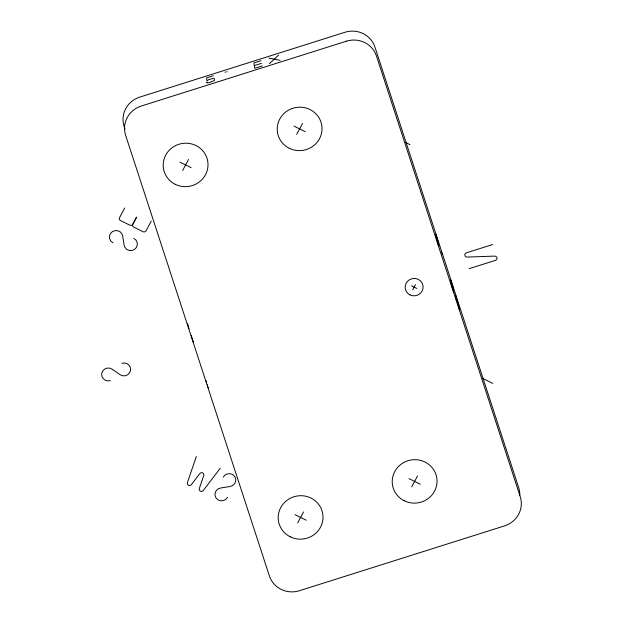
<?xml version="1.0" encoding="UTF-8"?>
<svg xmlns="http://www.w3.org/2000/svg" width="623" height="623" viewBox="0 0 623 623"><rect width="100%" height="100%" fill="white"/><g stroke="black" fill="none" stroke-linecap="round" stroke-linejoin="round"><path stroke-width="0.93" d="M196.307 456.55L187.375 482.685A2.274 2.196 -9.6 0 0 191.347 484.647L199.788 473.55A2.274 2.196 -9.6 0 1 203.768 475.513L199.298 488.58A2.274 2.196 -9.6 0 0 203.277 490.542L220.16 468.34M124.74 207.95L119.561 217.645A2.243 2.173 -9.6 0 0 120.519 220.565L129.755 225.129A2.243 2.173 -9.6 0 0 132.777 224.171L136.616 217.092L132.863 224.218A2.243 2.173 -9.6 0 0 133.813 227.138L143.049 231.701A2.243 2.173 -9.6 0 0 146.07 230.744L151.249 221.056M182.671 170.414L188.528 159.457M296.688 134.381L302.544 123.416M412.753 289.718L415.51 284.547M297.685 522.915L303.541 511.95M411.702 486.882L417.558 475.917M269.362 63.71L278.606 55.143M213.362 75.765L206.525 77.93L207.038 80.982L208.549 79.682L213.354 78.358L214.421 78.654L214.468 80.492L208.985 82.703L207.163 82.773L206.813 82.314L207.163 82.773M260.951 60.735L253.88 62.97L254.784 68.32L262.454 65.89M254.324 65.61L261.395 63.375M492.692 244.512L466.323 252.845A2.243 2.173 -9.6 0 0 467.094 257.081L494.724 256.1A2.251 2.173 -9.6 0 1 495.495 260.336L469.127 268.669M269.05 58.165L280.109 60.314M405.83 142.597L409.973 144.645M293.994 126.119L305.247 131.679M179.977 162.159L191.222 167.712M411.484 285.825L416.787 288.441M482.661 378.387L492.809 383.402M409.007 478.62L420.252 484.18M294.983 514.653L306.236 520.213M456.176 299.499L458.473 303.954M208.082 387.148L208.37 387.95M437.907 240.922L435.75 234.31L438.81 246.023L436.334 238.15L436.505 238.944M452.905 286.899L450.678 280.07L451.582 285.42L454.003 292.833M451.122 282.71L453.349 289.547M125.013 129.132L124.109 126.368A23.931 23.16 -9.6 0 1 139.723 97.126L344.955 32.264A23.931 23.16 -9.6 0 1 374.953 47.091L518.71 487.716A23.931 23.16 -9.6 0 1 519.808 495.386M191.245 335.587L193.395 342.175M207.295 384.773L207.685 385.987M206.525 382.288L206.112 380.746M455.46 294.726L459.564 309.888M187.616 323.563L189.065 328.921M442.182 253.989L442.268 254.511M441.614 252.253L441.699 252.782M226.951 71.396L227.037 71.925M225.152 71.964L225.238 72.486M223.213 477.187A6.689 6.471 -9.6 0 1 234.692 476.455A6.689 6.471 -9.6 0 1 229.723 486.563L221.04 487.918A6.689 6.471 -9.6 0 0 216.064 498.018A6.689 6.471 -9.6 0 0 227.551 497.294M133.789 238.36A6.689 6.471 -9.6 0 1 134.412 249.488A6.689 6.471 -9.6 0 1 124.047 244.769L122.739 236.374A6.689 6.471 -9.6 0 0 112.366 231.663A6.689 6.471 -9.6 0 0 112.997 242.783M121.944 363.271A6.689 6.471 -9.6 0 1 130.511 370.623A6.689 6.471 -9.6 0 1 119.663 374.431L112.599 369.455A6.689 6.471 -9.6 0 0 101.751 373.263A6.689 6.471 -9.6 0 0 110.31 380.614M346.466 41.188L141.234 106.05A23.931 23.16 -9.6 0 0 125.62 135.284L269.377 575.909A23.931 23.16 -9.6 0 0 299.367 590.736L504.607 525.874A23.931 23.16 -9.6 0 0 520.221 496.632L376.456 56.008A23.931 23.16 -9.6 0 0 346.466 41.188M409.996 294.889A8.971 8.683 -9.6 0 0 423.087 286.658A8.971 8.683 -9.6 0 0 409.319 279.852A8.971 8.683 -9.6 0 0 409.996 294.889M289.267 148.282A22.436 21.712 -9.6 0 0 322.013 127.723A22.436 21.712 -9.6 0 0 287.577 110.699A22.436 21.712 -9.6 0 0 289.267 148.282M404.272 500.783A22.436 21.712 -9.6 0 0 437.019 480.216A22.436 21.712 -9.6 0 0 402.583 463.2A22.436 21.712 -9.6 0 0 404.272 500.783M175.25 184.315A22.436 21.712 -9.6 0 0 207.996 163.756A22.436 21.712 -9.6 0 0 173.56 146.732A22.436 21.712 -9.6 0 0 175.25 184.315M290.256 536.816A22.436 21.712 -9.6 0 0 323.002 516.257A22.436 21.712 -9.6 0 0 288.566 499.233A22.436 21.712 -9.6 0 0 290.256 536.816"/></g></svg>
